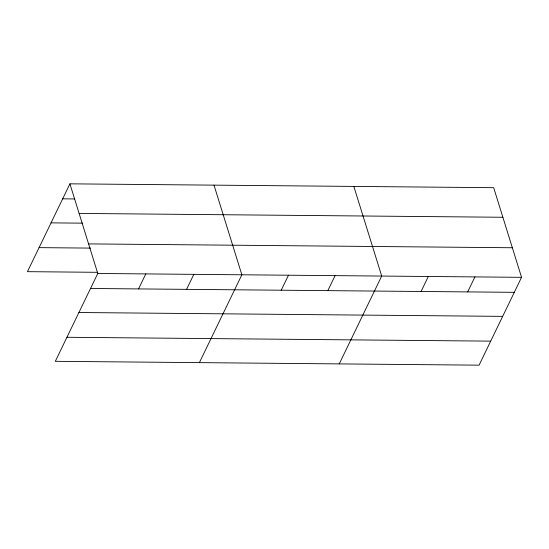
<?xml version="1.0" encoding="UTF-8"?>
<svg xmlns="http://www.w3.org/2000/svg" width="549" height="549" viewBox="0 0 549 549"><rect width="100%" height="100%" fill="white"/><g stroke="black" fill="none" stroke-linecap="round" stroke-linejoin="round"><path stroke-width="0.82" d="M69.915 183.833L97.777 273.477L55.319 361.317L479.085 365.167L521.55 277.334L493.681 187.683L69.915 183.833L27.45 271.666L97.777 272.311M138.561 288.911L145.808 273.917M186.585 289.35L193.831 274.356M199.397 362.628L241.862 274.788L213.993 185.137M281.225 290.208L288.479 275.214M327.842 290.634L335.089 275.639M339.241 363.898L381.706 276.058L353.837 186.413M421.069 291.478L428.323 276.483M467.686 291.903L474.933 276.909M62.661 198.827L74.671 198.937M79.111 213.417L502.877 217.267M51.043 222.867L82.775 223.155M88.581 243.893L512.354 247.75M39.068 247.633L90.53 248.1M97.777 273.477L521.55 277.334M90.53 288.479L514.303 292.329M78.912 312.511L502.678 316.368M66.937 337.278L490.71 341.135"/></g></svg>
